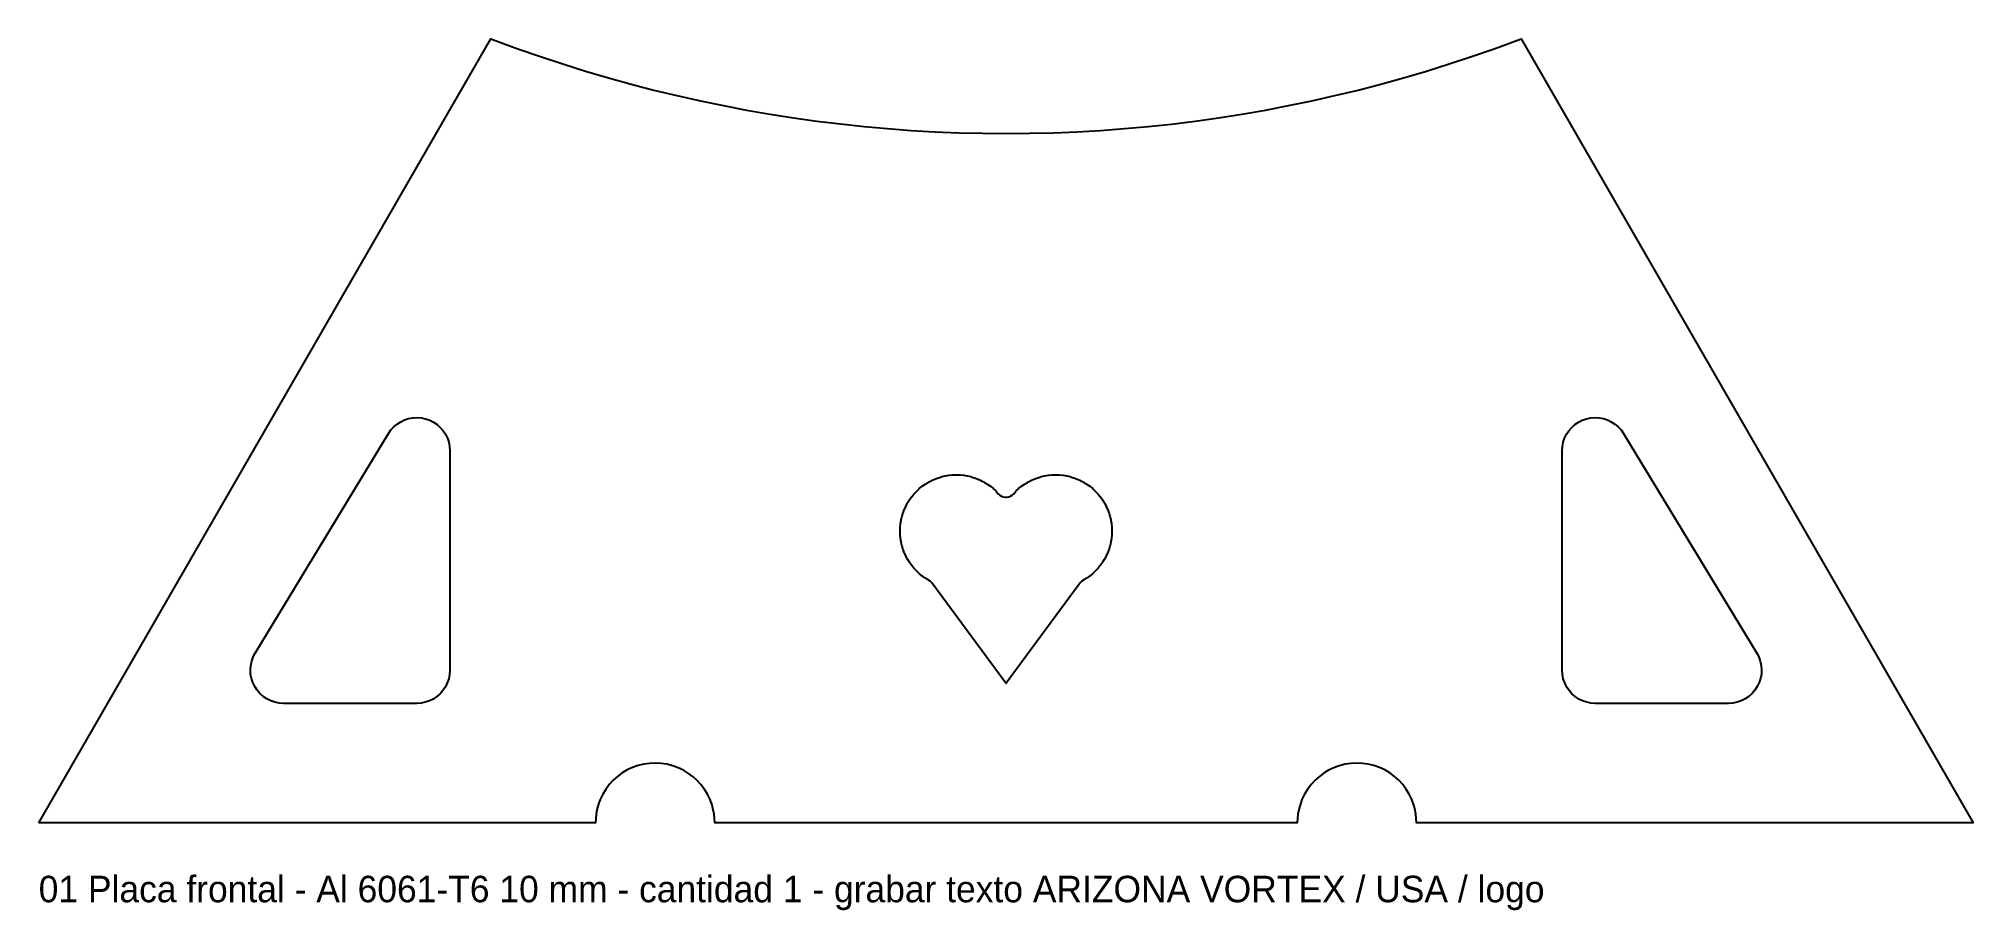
# Model space of a CAD drawing. Header units: millimetres. Extents: x -146 to 146, y -61 to 70.
import ezdxf

# ---------------------------------------------------------------- set-up
doc = ezdxf.new("R2010")
doc.units = ezdxf.units.MM
doc.layers.add('CORTE', color=1, linetype='Continuous')
doc.layers.add('NOTAS', color=3, linetype='Continuous')

msp = doc.modelspace()

# ---------------------------------------------------------------- linework, layer by layer
at = {"layer": 'CORTE'}
for points in [[(-146.09, -47.99), (-77.8, 70.3), (-73.71, 68.79), (-70.3, 67.6), (-66.93, 66.49), (-63.52, 65.42), (-60.05, 64.4), (-56.6, 63.45), (-53.17, 62.56), (-49.69, 61.72), (-46.16, 60.93), (-42.69, 60.21), (-39.18, 59.54), (-35.62, 58.92), (-32.08, 58.37), (-28.57, 57.87), (-25.02, 57.44), (-21.42, 57.05), (-17.89, 56.73), (-14.32, 56.47), (-10.75, 56.26), (-7.14, 56.12), (-3.56, 56.03), (-0.02, 56), (3.56, 56.03), (7.17, 56.12), (10.75, 56.26), (14.29, 56.47), (17.89, 56.73), (21.46, 57.06), (24.98, 57.43), (28.57, 57.87), (32.11, 58.37), (35.62, 58.92), (39.18, 59.54), (42.69, 60.21), (46.2, 60.93), (49.66, 61.71), (53.17, 62.56), (56.6, 63.45), (60.05, 64.4), (63.52, 65.42), (66.93, 66.49), (70.3, 67.6), (73.71, 68.79), (77.8, 70.3), (146.09, -47.99), (62.1, -48), (62.01, -47.99), (61.91, -46.73), (61.74, -45.86), (61.6, -45.34), (61.3, -44.51), (60.91, -43.71), (60.45, -42.96), (59.93, -42.25), (59.33, -41.6), (58.67, -41.01), (57.96, -40.49), (57.2, -40.04), (56.4, -39.67), (55.57, -39.37), (54.71, -39.16), (53.83, -39.04), (52.95, -39), (52.07, -39.05), (51.2, -39.18), (50.34, -39.4), (49.51, -39.7), (48.71, -40.09), (48.04, -40.49), (47.33, -41.01), (46.67, -41.6), (46.07, -42.25), (45.55, -42.96), (45.09, -43.71), (44.7, -44.51), (44.51, -45.01), (44.26, -45.86), (44.09, -46.73), (43.99, -47.99), (43.9, -48), (-43.9, -48), (-43.99, -47.99), (-44.09, -46.73), (-44.26, -45.86), (-44.4, -45.34), (-44.7, -44.51), (-45.09, -43.71), (-45.55, -42.96), (-46.07, -42.25), (-46.67, -41.6), (-47.25, -41.07), (-47.96, -40.55), (-48.71, -40.09), (-49.51, -39.7), (-50.34, -39.4), (-51.2, -39.18), (-52.07, -39.05), (-52.95, -39), (-53.83, -39.04), (-54.71, -39.16), (-55.57, -39.37), (-56.4, -39.67), (-57.2, -40.04), (-57.96, -40.49), (-58.67, -41.01), (-59.33, -41.6), (-59.93, -42.25), (-60.45, -42.96), (-60.91, -43.71), (-61.3, -44.51), (-61.49, -45.01), (-61.74, -45.86), (-61.91, -46.73), (-62.01, -47.99), (-62.1, -48), (-146.09, -47.99)], [(-93.27, 10.73), (-92.9, 11.26), (-92.46, 11.74), (-91.97, 12.15), (-91.42, 12.5), (-90.84, 12.78), (-90.22, 12.98), (-89.58, 13.1), (-88.93, 13.13), (-88.29, 13.08), (-87.65, 12.95), (-87.04, 12.73), (-86.46, 12.44), (-85.93, 12.07), (-85.44, 11.64), (-85.02, 11.15), (-84.66, 10.61), (-84.37, 10.03), (-84.17, 9.41), (-84.04, 8.78), (-84, 8.13), (-84, -25), (-84.04, -25.65), (-84.17, -26.29), (-84.38, -26.91), (-84.67, -27.5), (-85.03, -28.04), (-85.46, -28.54), (-85.96, -28.97), (-86.5, -29.33), (-87.09, -29.62), (-87.71, -29.83), (-88.35, -29.96), (-89, -30), (-109.11, -30), (-109.77, -29.96), (-110.42, -29.83), (-111.05, -29.61), (-111.64, -29.32), (-112.19, -28.95), (-112.68, -28.51), (-113.11, -28.01), (-113.47, -27.45), (-113.76, -26.86), (-113.96, -26.23), (-114.08, -25.58), (-114.11, -24.92), (-114.06, -24.26), (-113.92, -23.61), (-113.69, -22.99), (-113.39, -22.41), (-93.27, 10.73)], [(84, 8.13), (84.04, 8.78), (84.17, 9.41), (84.37, 10.03), (84.66, 10.61), (85.02, 11.15), (85.44, 11.64), (85.93, 12.07), (86.46, 12.44), (87.04, 12.73), (87.65, 12.95), (88.29, 13.08), (88.93, 13.13), (89.58, 13.1), (90.22, 12.98), (90.84, 12.78), (91.42, 12.5), (91.97, 12.15), (92.46, 11.74), (92.9, 11.26), (93.27, 10.73), (113.39, -22.41), (113.69, -22.99), (113.92, -23.61), (114.06, -24.26), (114.11, -24.92), (114.08, -25.58), (113.96, -26.23), (113.76, -26.86), (113.47, -27.45), (113.11, -28.01), (112.68, -28.51), (112.19, -28.95), (111.64, -29.32), (111.05, -29.61), (110.42, -29.83), (109.77, -29.96), (109.11, -30), (89, -30), (88.35, -29.96), (87.71, -29.83), (87.09, -29.62), (86.5, -29.33), (85.96, -28.97), (85.46, -28.54), (85.03, -28.04), (84.67, -27.5), (84.38, -26.91), (84.17, -26.29), (84.04, -25.65), (84, -25), (84, 8.13)], [(-1.11, 1.61), (-0.92, 1.43), (-0.68, 1.28), (-0.42, 1.17), (-0.14, 1.12), (0.14, 1.12), (0.42, 1.17), (0.68, 1.28), (0.92, 1.43), (1.11, 1.61), (1.11, 1.6), (1.47, 1.99), (1.51, 2.03), (1.88, 2.37), (1.91, 2.41), (2.31, 2.73), (2.35, 2.76), (2.76, 3.05), (2.8, 3.08), (3.23, 3.35), (3.27, 3.37), (3.72, 3.61), (3.76, 3.63), (4.22, 3.84), (4.27, 3.86), (4.74, 4.04), (4.79, 4.06), (5.28, 4.2), (5.32, 4.22), (5.82, 4.33), (5.87, 4.34), (6.37, 4.42), (6.41, 4.43), (6.92, 4.48), (6.97, 4.48), (7.48, 4.5), (7.52, 4.5), (8.03, 4.48), (8.08, 4.48), (8.59, 4.43), (8.63, 4.42), (9.13, 4.34), (9.18, 4.33), (9.68, 4.22), (9.72, 4.2), (10.21, 4.06), (10.26, 4.04), (10.73, 3.86), (10.78, 3.84), (11.24, 3.63), (11.28, 3.61), (11.73, 3.37), (11.77, 3.35), (12.2, 3.08), (12.24, 3.05), (12.65, 2.76), (12.69, 2.73), (13.09, 2.41), (13.12, 2.37), (13.49, 2.03), (13.53, 1.99), (13.87, 1.62), (13.91, 1.59), (14.23, 1.19), (14.26, 1.15), (14.55, 0.74), (14.58, 0.7), (14.85, 0.27), (14.87, 0.23), (15.11, -0.22), (15.13, -0.26), (15.34, -0.72), (15.36, -0.77), (15.54, -1.24), (15.56, -1.29), (15.7, -1.78), (15.72, -1.82), (15.83, -2.32), (15.84, -2.37), (15.92, -2.87), (15.93, -2.91), (15.98, -3.42), (15.98, -3.47), (16, -3.98), (16, -4.02), (15.98, -4.53), (15.98, -4.58), (15.93, -5.09), (15.92, -5.13), (15.84, -5.63), (15.83, -5.68), (15.72, -6.18), (15.7, -6.22), (15.56, -6.71), (15.54, -6.76), (15.36, -7.23), (15.34, -7.28), (15.13, -7.74), (15.11, -7.78), (14.87, -8.23), (14.85, -8.27), (14.58, -8.7), (14.55, -8.74), (14.26, -9.15), (14.23, -9.19), (13.91, -9.59), (13.87, -9.62), (13.53, -9.99), (13.49, -10.03), (13.12, -10.37), (13.09, -10.41), (12.69, -10.73), (12.65, -10.76), (12.24, -11.05), (12.2, -11.08), (11.77, -11.35), (11.73, -11.37), (11.71, -11.38), (11.43, -11.57), (11.21, -11.82), (0.04, -26.94), (0, -26.99), (-0.04, -26.94), (-11.21, -11.82), (-11.43, -11.57), (-11.71, -11.38), (-11.73, -11.37), (-11.77, -11.35), (-12.2, -11.08), (-12.24, -11.05), (-12.65, -10.76), (-12.69, -10.73), (-13.09, -10.41), (-13.12, -10.37), (-13.49, -10.03), (-13.53, -9.99), (-13.87, -9.62), (-13.91, -9.59), (-14.23, -9.19), (-14.26, -9.15), (-14.55, -8.74), (-14.58, -8.7), (-14.85, -8.27), (-14.87, -8.23), (-15.11, -7.78), (-15.13, -7.74), (-15.34, -7.28), (-15.36, -7.23), (-15.54, -6.76), (-15.56, -6.71), (-15.7, -6.22), (-15.72, -6.18), (-15.83, -5.68), (-15.84, -5.63), (-15.92, -5.13), (-15.93, -5.09), (-15.98, -4.58), (-15.98, -4.53), (-16, -4.02), (-16, -3.98), (-15.98, -3.47), (-15.98, -3.42), (-15.93, -2.91), (-15.92, -2.87), (-15.84, -2.37), (-15.83, -2.32), (-15.72, -1.82), (-15.7, -1.78), (-15.56, -1.29), (-15.54, -1.24), (-15.36, -0.77), (-15.34, -0.72), (-15.13, -0.26), (-15.11, -0.22), (-14.87, 0.23), (-14.85, 0.27), (-14.58, 0.7), (-14.55, 0.74), (-14.26, 1.15), (-14.23, 1.19), (-13.91, 1.59), (-13.87, 1.62), (-13.53, 1.99), (-13.49, 2.03), (-13.12, 2.37), (-13.09, 2.41), (-12.69, 2.73), (-12.65, 2.76), (-12.24, 3.05), (-12.2, 3.08), (-11.77, 3.35), (-11.73, 3.37), (-11.28, 3.61), (-11.24, 3.63), (-10.78, 3.84), (-10.73, 3.86), (-10.26, 4.04), (-10.21, 4.06), (-9.72, 4.2), (-9.68, 4.22), (-9.18, 4.33), (-9.13, 4.34), (-8.63, 4.42), (-8.59, 4.43), (-8.08, 4.48), (-8.03, 4.48), (-7.52, 4.5), (-7.48, 4.5), (-6.97, 4.48), (-6.92, 4.48), (-6.41, 4.43), (-6.37, 4.42), (-5.87, 4.34), (-5.82, 4.33), (-5.32, 4.22), (-5.28, 4.2), (-4.79, 4.06), (-4.74, 4.04), (-4.27, 3.86), (-4.22, 3.84), (-3.76, 3.63), (-3.72, 3.61), (-3.27, 3.37), (-3.23, 3.35), (-2.8, 3.08), (-2.76, 3.05), (-2.35, 2.76), (-2.31, 2.73), (-1.91, 2.41), (-1.88, 2.37), (-1.51, 2.03), (-1.47, 1.99), (-1.11, 1.6), (-1.11, 1.61)]]:
    msp.add_lwpolyline(points, close=True, dxfattribs=at)

# ---------------------------------------------------------------- texts
at = {"layer": 'NOTAS'}
msp.add_text('01 Placa frontal - Al 6061-T6 10 mm - cantidad 1 - grabar texto ARIZONA VORTEX / USA / logo', height=4, dxfattribs=at).set_placement((-146.09, -60))

doc.saveas('drawing.dxf')
